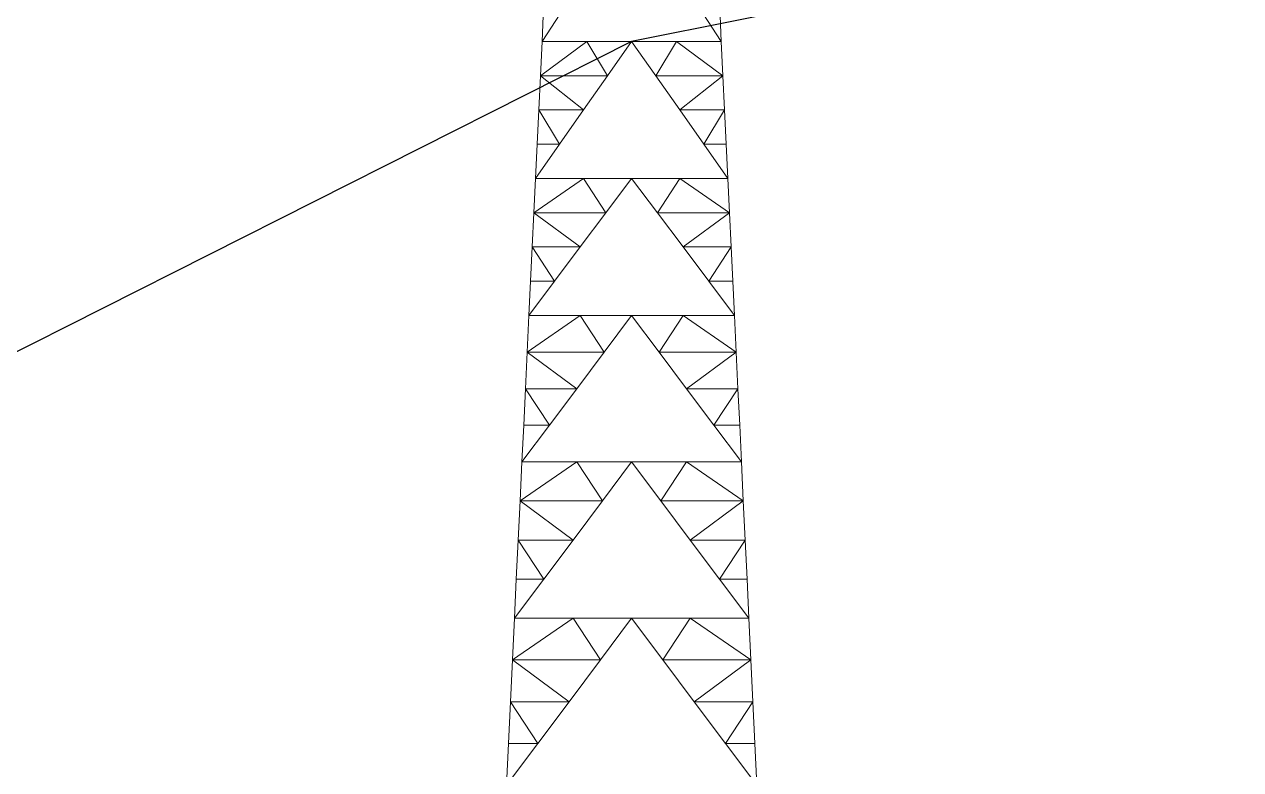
# Model space of a CAD drawing. Header units: millimetres. Extents: x 674 to 5889, y -153 to 3954.
# Drawn here: x 1833.1 to 1879.11, y 1365.78 to 1393.97 of the extents above; entities that cross this region are included whole.
import ezdxf

# ---------------------------------------------------------------- set-up
doc = ezdxf.new("R2010")
doc.units = ezdxf.units.MM
doc.layers.add('Ropes', color=3, linetype='Continuous')
doc.layers.add('Towers', color=1, linetype='Continuous', lineweight=0)

msp = doc.modelspace()

# ---------------------------------------------------------------- linework, layer by layer
at = {"layer": 'Ropes'}
for p, q in [((2010.778, 1424.238), (1856.072, 1393.321)), ((1856.072, 1393.321), (1741.072, 1335.328))]:
    msp.add_line(p, q, dxfattribs=at)
at = {"layer": 'Towers'}
for p, q in [((1852.681, 1393.321), (1852.743, 1394.617)), ((1852.681, 1393.321), (1852.743, 1394.617)), ((1852.681, 1393.321), (1853.527, 1394.615)), ((1852.681, 1393.321), (1853.527, 1394.615)), ((1852.681, 1393.321), (1852.743, 1394.615)), ((1852.681, 1393.321), (1852.743, 1394.615)), ((1859.463, 1393.321), (1858.617, 1394.615)), ((1859.463, 1393.321), (1858.617, 1394.615)), ((1859.463, 1393.321), (1859.401, 1394.617)), ((1859.463, 1393.321), (1859.401, 1394.617)), ((1859.463, 1393.321), (1859.402, 1394.615)), ((1859.463, 1393.321), (1859.402, 1394.615)), ((1854.377, 1393.321), (1852.619, 1392.026)), ((1854.377, 1393.321), (1852.619, 1392.026)), ((1852.619, 1392.026), (1852.681, 1393.321)), ((1852.681, 1393.321), (1852.619, 1392.026)), ((1852.619, 1392.026), (1852.681, 1393.321)), ((1852.619, 1392.026), (1852.681, 1393.321)), ((1852.619, 1392.026), (1852.681, 1393.321)), ((1852.681, 1393.321), (1852.619, 1392.026)), ((1852.619, 1392.026), (1852.681, 1393.321)), ((1852.619, 1392.026), (1852.681, 1393.321)), ((1854.377, 1393.321), (1852.681, 1393.321)), ((1854.377, 1393.321), (1852.681, 1393.321)), ((1853.529, 1393.321), (1852.681, 1393.321)), ((1852.681, 1393.321), (1853.529, 1393.321)), ((1852.681, 1393.321), (1854.377, 1393.321)), ((1852.681, 1393.321), (1854.377, 1393.321)), ((1856.072, 1393.321), (1852.681, 1393.321)), ((1852.681, 1393.321), (1856.072, 1393.321)), ((1854.377, 1393.321), (1852.681, 1393.321)), ((1854.377, 1393.321), (1852.681, 1393.321)), ((1855.225, 1393.321), (1854.377, 1393.321)), ((1854.377, 1393.321), (1855.225, 1393.321)), ((1855.163, 1392.026), (1854.377, 1393.321)), ((1856.072, 1393.321), (1854.377, 1393.321)), ((1855.163, 1392.026), (1854.377, 1393.321)), ((1856.072, 1393.321), (1854.377, 1393.321)), ((1855.163, 1392.026), (1856.072, 1393.321)), ((1855.163, 1392.026), (1856.072, 1393.321)), ((1856.92, 1393.321), (1855.225, 1393.321)), ((1856.92, 1393.321), (1855.225, 1393.321)), ((1859.463, 1393.321), (1856.072, 1393.321)), ((1856.072, 1393.321), (1859.463, 1393.321)), ((1856.982, 1392.026), (1856.072, 1393.321)), ((1856.072, 1393.321), (1857.768, 1393.321)), ((1856.982, 1392.026), (1856.072, 1393.321)), ((1856.072, 1393.321), (1857.768, 1393.321)), ((1857.768, 1393.321), (1856.92, 1393.321)), ((1857.768, 1393.321), (1856.92, 1393.321)), ((1856.982, 1392.026), (1857.768, 1393.321)), ((1856.982, 1392.026), (1857.768, 1393.321)), ((1859.463, 1393.321), (1857.768, 1393.321)), ((1857.768, 1393.321), (1859.463, 1393.321)), ((1859.463, 1393.321), (1857.768, 1393.321)), ((1859.463, 1393.321), (1857.768, 1393.321)), ((1857.768, 1393.321), (1859.525, 1392.026)), ((1857.768, 1393.321), (1859.463, 1393.321)), ((1857.768, 1393.321), (1859.525, 1392.026)), ((1857.768, 1393.321), (1859.463, 1393.321)), ((1859.463, 1393.321), (1858.616, 1393.321)), ((1858.616, 1393.321), (1859.463, 1393.321)), ((1859.525, 1392.026), (1859.463, 1393.321)), ((1859.463, 1393.321), (1859.525, 1392.026)), ((1859.525, 1392.026), (1859.463, 1393.321)), ((1859.525, 1392.026), (1859.463, 1393.321)), ((1859.525, 1392.026), (1859.463, 1393.321)), ((1859.463, 1393.321), (1859.525, 1392.026)), ((1859.525, 1392.026), (1859.463, 1393.321)), ((1859.525, 1392.026), (1859.463, 1393.321)), ((1852.557, 1390.73), (1852.619, 1392.026)), ((1852.619, 1392.026), (1852.557, 1390.73)), ((1852.557, 1390.73), (1852.619, 1392.026)), ((1852.557, 1390.73), (1852.619, 1392.026)), ((1852.619, 1392.026), (1852.557, 1390.73)), ((1852.557, 1390.73), (1852.619, 1392.026)), ((1854.253, 1390.73), (1852.619, 1392.026)), ((1852.619, 1392.026), (1855.163, 1392.026)), ((1854.253, 1390.73), (1852.619, 1392.026)), ((1852.619, 1392.026), (1855.163, 1392.026)), ((1852.619, 1392.026), (1852.619, 1392.026)), ((1852.619, 1392.026), (1852.619, 1392.026)), ((1855.163, 1392.026), (1854.253, 1390.73)), ((1855.163, 1392.026), (1854.253, 1390.73)), ((1856.982, 1392.026), (1857.892, 1390.73)), ((1859.525, 1392.026), (1856.982, 1392.026)), ((1856.982, 1392.026), (1857.892, 1390.73)), ((1859.525, 1392.026), (1856.982, 1392.026)), ((1857.892, 1390.73), (1859.525, 1392.026)), ((1857.892, 1390.73), (1859.525, 1392.026)), ((1859.587, 1390.73), (1859.525, 1392.026)), ((1859.525, 1392.026), (1859.587, 1390.73)), ((1859.525, 1392.026), (1859.525, 1392.026)), ((1859.587, 1390.73), (1859.525, 1392.026)), ((1859.587, 1390.73), (1859.525, 1392.026)), ((1859.525, 1392.026), (1859.587, 1390.73)), ((1859.525, 1392.026), (1859.525, 1392.026)), ((1859.587, 1390.73), (1859.525, 1392.026)), ((1852.495, 1389.435), (1852.557, 1390.73)), ((1852.557, 1390.73), (1852.495, 1389.435)), ((1852.495, 1389.435), (1852.557, 1390.73)), ((1852.495, 1389.435), (1852.557, 1390.73)), ((1852.557, 1390.73), (1852.495, 1389.435)), ((1852.495, 1389.435), (1852.557, 1390.73)), ((1852.557, 1390.73), (1853.343, 1389.435)), ((1854.253, 1390.73), (1852.557, 1390.73)), ((1852.557, 1390.73), (1853.343, 1389.435)), ((1854.253, 1390.73), (1852.557, 1390.73)), ((1853.343, 1389.435), (1854.253, 1390.73)), ((1853.343, 1389.435), (1854.253, 1390.73)), ((1858.802, 1389.435), (1857.892, 1390.73)), ((1857.892, 1390.73), (1859.587, 1390.73)), ((1858.802, 1389.435), (1857.892, 1390.73)), ((1857.892, 1390.73), (1859.587, 1390.73)), ((1859.587, 1390.73), (1858.802, 1389.435)), ((1859.587, 1390.73), (1858.802, 1389.435)), ((1859.649, 1389.435), (1859.587, 1390.73)), ((1859.587, 1390.73), (1859.649, 1389.435)), ((1859.649, 1389.435), (1859.587, 1390.73)), ((1859.649, 1389.435), (1859.587, 1390.73)), ((1859.587, 1390.73), (1859.649, 1389.435)), ((1859.649, 1389.435), (1859.587, 1390.73)), ((1852.433, 1388.139), (1853.343, 1389.435)), ((1852.433, 1388.139), (1853.343, 1389.435)), ((1852.433, 1388.139), (1852.495, 1389.435)), ((1852.433, 1388.139), (1852.495, 1389.435)), ((1852.433, 1388.139), (1852.495, 1389.435)), ((1852.433, 1388.139), (1852.495, 1389.435)), ((1853.343, 1389.435), (1852.495, 1389.435)), ((1853.343, 1389.435), (1852.495, 1389.435)), ((1852.495, 1389.435), (1852.495, 1389.435)), ((1852.495, 1389.435), (1852.495, 1389.435)), ((1859.711, 1388.139), (1858.802, 1389.435)), ((1858.802, 1389.435), (1859.649, 1389.435)), ((1859.711, 1388.139), (1858.802, 1389.435)), ((1858.802, 1389.435), (1859.649, 1389.435)), ((1859.711, 1388.139), (1859.649, 1389.435)), ((1859.649, 1389.435), (1859.649, 1389.435)), ((1859.711, 1388.139), (1859.649, 1389.435)), ((1859.711, 1388.139), (1859.649, 1389.435)), ((1859.649, 1389.435), (1859.649, 1389.435)), ((1859.711, 1388.139), (1859.649, 1389.435)), ((1854.253, 1388.139), (1852.371, 1386.843)), ((1854.253, 1388.139), (1852.371, 1386.843)), ((1852.371, 1386.844), (1852.433, 1388.139)), ((1852.433, 1388.139), (1852.371, 1386.843)), ((1852.371, 1386.844), (1852.433, 1388.139)), ((1852.371, 1386.843), (1852.433, 1388.139)), ((1852.371, 1386.844), (1852.433, 1388.139)), ((1852.433, 1388.139), (1852.371, 1386.843)), ((1852.371, 1386.844), (1852.433, 1388.139)), ((1852.371, 1386.843), (1852.433, 1388.139)), ((1852.433, 1388.139), (1854.253, 1388.139)), ((1854.253, 1388.139), (1852.433, 1388.139)), ((1852.433, 1388.139), (1853.343, 1388.139)), ((1853.343, 1388.139), (1852.433, 1388.139)), ((1852.433, 1388.139), (1854.253, 1388.139)), ((1854.253, 1388.139), (1852.433, 1388.139)), ((1856.072, 1388.139), (1852.433, 1388.139)), ((1852.433, 1388.139), (1856.072, 1388.139)), ((1854.253, 1388.139), (1852.433, 1388.139)), ((1854.253, 1388.139), (1852.433, 1388.139)), ((1854.253, 1388.139), (1855.163, 1388.139)), ((1855.163, 1388.139), (1854.253, 1388.139)), ((1855.101, 1386.844), (1854.253, 1388.139)), ((1856.072, 1388.139), (1854.253, 1388.139)), ((1855.101, 1386.844), (1854.253, 1388.139)), ((1856.072, 1388.139), (1854.253, 1388.139)), ((1855.101, 1386.844), (1856.072, 1388.139)), ((1855.101, 1386.844), (1856.072, 1388.139)), ((1856.982, 1388.139), (1855.163, 1388.139)), ((1856.982, 1388.139), (1855.163, 1388.139)), ((1859.711, 1388.139), (1856.072, 1388.139)), ((1856.072, 1388.139), (1859.711, 1388.139)), ((1857.044, 1386.844), (1856.072, 1388.139)), ((1856.072, 1388.139), (1857.892, 1388.139)), ((1857.044, 1386.844), (1856.072, 1388.139)), ((1856.072, 1388.139), (1857.892, 1388.139)), ((1856.982, 1388.139), (1857.892, 1388.139)), ((1857.892, 1388.139), (1856.982, 1388.139)), ((1857.044, 1386.844), (1857.892, 1388.139)), ((1857.044, 1386.844), (1857.892, 1388.139)), ((1859.711, 1388.139), (1857.892, 1388.139)), ((1857.892, 1388.139), (1859.711, 1388.139)), ((1857.892, 1388.139), (1859.711, 1388.139)), ((1857.892, 1388.139), (1859.711, 1388.139)), ((1857.892, 1388.139), (1859.773, 1386.843)), ((1857.892, 1388.139), (1859.711, 1388.139)), ((1857.892, 1388.139), (1859.773, 1386.843)), ((1857.892, 1388.139), (1859.711, 1388.139)), ((1858.802, 1388.139), (1859.711, 1388.139)), ((1859.711, 1388.139), (1858.802, 1388.139)), ((1859.773, 1386.844), (1859.711, 1388.139)), ((1859.711, 1388.139), (1859.773, 1386.843)), ((1859.773, 1386.844), (1859.711, 1388.139)), ((1859.773, 1386.843), (1859.711, 1388.139)), ((1859.773, 1386.844), (1859.711, 1388.139)), ((1859.711, 1388.139), (1859.773, 1386.843)), ((1859.773, 1386.844), (1859.711, 1388.139)), ((1859.773, 1386.843), (1859.711, 1388.139)), ((1852.309, 1385.548), (1852.371, 1386.844)), ((1852.309, 1385.548), (1852.371, 1386.844)), ((1852.371, 1386.843), (1852.309, 1385.548)), ((1852.309, 1385.548), (1852.371, 1386.843)), ((1852.371, 1386.843), (1852.309, 1385.548)), ((1852.309, 1385.548), (1852.371, 1386.843)), ((1852.371, 1386.843), (1855.101, 1386.844)), ((1852.371, 1386.843), (1855.101, 1386.844)), ((1852.371, 1386.843), (1852.371, 1386.844)), ((1852.371, 1386.843), (1852.371, 1386.844)), ((1852.371, 1386.843), (1854.129, 1385.548)), ((1852.371, 1386.843), (1854.129, 1385.548)), ((1854.129, 1385.548), (1855.101, 1386.844)), ((1854.129, 1385.548), (1855.101, 1386.844)), ((1858.016, 1385.548), (1857.044, 1386.844)), ((1859.773, 1386.843), (1857.044, 1386.844)), ((1858.016, 1385.548), (1857.044, 1386.844)), ((1859.773, 1386.843), (1857.044, 1386.844)), ((1859.773, 1386.843), (1858.016, 1385.548)), ((1859.773, 1386.843), (1858.016, 1385.548)), ((1859.835, 1385.548), (1859.773, 1386.844)), ((1859.773, 1386.843), (1859.773, 1386.844)), ((1859.835, 1385.548), (1859.773, 1386.844)), ((1859.773, 1386.843), (1859.773, 1386.844)), ((1859.773, 1386.843), (1859.835, 1385.548)), ((1859.835, 1385.548), (1859.773, 1386.843)), ((1859.773, 1386.843), (1859.835, 1385.548)), ((1859.835, 1385.548), (1859.773, 1386.843)), ((1852.247, 1384.252), (1852.309, 1385.548)), ((1852.309, 1385.548), (1852.247, 1384.252)), ((1852.247, 1384.252), (1852.309, 1385.548)), ((1852.247, 1384.252), (1852.309, 1385.548)), ((1852.309, 1385.548), (1852.247, 1384.252)), ((1852.247, 1384.252), (1852.309, 1385.548)), ((1852.309, 1385.548), (1853.157, 1384.252)), ((1854.129, 1385.548), (1852.309, 1385.548)), ((1852.309, 1385.548), (1853.157, 1384.252)), ((1854.129, 1385.548), (1852.309, 1385.548)), ((1852.309, 1385.548), (1852.309, 1385.548)), ((1852.309, 1385.548), (1852.309, 1385.548)), ((1853.157, 1384.252), (1854.129, 1385.548)), ((1853.157, 1384.252), (1854.129, 1385.548)), ((1858.987, 1384.252), (1858.016, 1385.548)), ((1858.016, 1385.548), (1859.835, 1385.548)), ((1858.987, 1384.252), (1858.016, 1385.548)), ((1858.016, 1385.548), (1859.835, 1385.548)), ((1859.835, 1385.548), (1858.987, 1384.252)), ((1859.835, 1385.548), (1858.987, 1384.252)), ((1859.897, 1384.252), (1859.835, 1385.548)), ((1859.835, 1385.548), (1859.897, 1384.252)), ((1859.835, 1385.548), (1859.835, 1385.548)), ((1859.897, 1384.252), (1859.835, 1385.548)), ((1859.897, 1384.252), (1859.835, 1385.548)), ((1859.835, 1385.548), (1859.897, 1384.252)), ((1859.835, 1385.548), (1859.835, 1385.548)), ((1859.897, 1384.252), (1859.835, 1385.548)), ((1852.185, 1382.957), (1853.157, 1384.252)), ((1852.185, 1382.957), (1853.157, 1384.252)), ((1852.185, 1382.957), (1852.247, 1384.252)), ((1852.185, 1382.957), (1852.247, 1384.252)), ((1852.185, 1382.957), (1852.247, 1384.252)), ((1852.185, 1382.957), (1852.247, 1384.252)), ((1853.157, 1384.252), (1852.247, 1384.252)), ((1853.157, 1384.252), (1852.247, 1384.252)), ((1852.247, 1384.252), (1852.247, 1384.252)), ((1852.247, 1384.252), (1852.247, 1384.252)), ((1859.959, 1382.957), (1858.987, 1384.252)), ((1858.987, 1384.252), (1859.897, 1384.252)), ((1859.959, 1382.957), (1858.987, 1384.252)), ((1858.987, 1384.252), (1859.897, 1384.252)), ((1859.959, 1382.957), (1859.897, 1384.252)), ((1859.897, 1384.252), (1859.897, 1384.252)), ((1859.959, 1382.957), (1859.897, 1384.252)), ((1859.959, 1382.957), (1859.897, 1384.252)), ((1859.897, 1384.252), (1859.897, 1384.252)), ((1859.959, 1382.957), (1859.897, 1384.252)), ((1854.129, 1382.957), (1852.119, 1381.573)), ((1854.129, 1382.957), (1852.119, 1381.573)), ((1852.119, 1381.573), (1852.185, 1382.957)), ((1852.185, 1382.957), (1852.119, 1381.573)), ((1852.119, 1381.573), (1852.185, 1382.957)), ((1852.119, 1381.573), (1852.185, 1382.957)), ((1852.119, 1381.573), (1852.185, 1382.957)), ((1852.185, 1382.957), (1852.119, 1381.573)), ((1852.119, 1381.573), (1852.185, 1382.957)), ((1852.119, 1381.573), (1852.185, 1382.957)), ((1852.185, 1382.957), (1854.129, 1382.957)), ((1854.129, 1382.957), (1852.185, 1382.957)), ((1852.185, 1382.957), (1853.157, 1382.957)), ((1853.157, 1382.957), (1852.185, 1382.957)), ((1852.185, 1382.957), (1854.129, 1382.957)), ((1854.129, 1382.957), (1852.185, 1382.957)), ((1856.072, 1382.957), (1852.185, 1382.957)), ((1852.185, 1382.957), (1856.072, 1382.957)), ((1854.129, 1382.957), (1852.185, 1382.957)), ((1854.129, 1382.957), (1852.185, 1382.957)), ((1854.129, 1382.957), (1855.101, 1382.957)), ((1855.101, 1382.957), (1854.129, 1382.957)), ((1855.035, 1381.573), (1854.129, 1382.957)), ((1856.072, 1382.957), (1854.129, 1382.957)), ((1855.035, 1381.573), (1854.129, 1382.957)), ((1856.072, 1382.957), (1854.129, 1382.957)), ((1855.035, 1381.573), (1856.072, 1382.957)), ((1855.035, 1381.573), (1856.072, 1382.957)), ((1857.044, 1382.957), (1855.101, 1382.957)), ((1857.044, 1382.957), (1855.101, 1382.957)), ((1859.959, 1382.957), (1856.072, 1382.957)), ((1856.072, 1382.957), (1859.959, 1382.957)), ((1857.11, 1381.573), (1856.072, 1382.957)), ((1856.072, 1382.957), (1858.016, 1382.957)), ((1857.11, 1381.573), (1856.072, 1382.957)), ((1856.072, 1382.957), (1858.016, 1382.957)), ((1857.044, 1382.957), (1858.016, 1382.957)), ((1858.016, 1382.957), (1857.044, 1382.957)), ((1857.11, 1381.573), (1858.016, 1382.957)), ((1857.11, 1381.573), (1858.016, 1382.957)), ((1859.959, 1382.957), (1858.016, 1382.957)), ((1858.016, 1382.957), (1859.959, 1382.957)), ((1858.016, 1382.957), (1859.959, 1382.957)), ((1858.016, 1382.957), (1859.959, 1382.957)), ((1858.016, 1382.957), (1860.025, 1381.573)), ((1858.016, 1382.957), (1859.959, 1382.957)), ((1858.016, 1382.957), (1860.025, 1381.573)), ((1858.016, 1382.957), (1859.959, 1382.957)), ((1858.987, 1382.957), (1859.959, 1382.957)), ((1859.959, 1382.957), (1858.987, 1382.957)), ((1860.025, 1381.573), (1859.959, 1382.957)), ((1859.959, 1382.957), (1860.025, 1381.573)), ((1860.025, 1381.573), (1859.959, 1382.957)), ((1860.025, 1381.573), (1859.959, 1382.957)), ((1860.025, 1381.573), (1859.959, 1382.957)), ((1859.959, 1382.957), (1860.025, 1381.573)), ((1860.025, 1381.573), (1859.959, 1382.957)), ((1860.025, 1381.573), (1859.959, 1382.957)), ((1852.053, 1380.189), (1852.119, 1381.573)), ((1852.119, 1381.573), (1852.053, 1380.189)), ((1852.053, 1380.189), (1852.119, 1381.573)), ((1852.053, 1380.189), (1852.119, 1381.573)), ((1852.119, 1381.573), (1852.053, 1380.189)), ((1852.053, 1380.189), (1852.119, 1381.573)), ((1852.119, 1381.573), (1853.996, 1380.189)), ((1852.119, 1381.573), (1855.035, 1381.573)), ((1852.119, 1381.573), (1853.996, 1380.189)), ((1852.119, 1381.573), (1855.035, 1381.573)), ((1852.119, 1381.573), (1852.119, 1381.573)), ((1852.119, 1381.573), (1852.119, 1381.573)), ((1853.996, 1380.189), (1855.035, 1381.573)), ((1853.996, 1380.189), (1855.035, 1381.573)), ((1858.148, 1380.189), (1857.11, 1381.573)), ((1860.025, 1381.573), (1857.11, 1381.573)), ((1858.148, 1380.189), (1857.11, 1381.573)), ((1860.025, 1381.573), (1857.11, 1381.573)), ((1860.025, 1381.573), (1858.148, 1380.189)), ((1860.025, 1381.573), (1858.148, 1380.189)), ((1860.092, 1380.189), (1860.025, 1381.573)), ((1860.025, 1381.573), (1860.092, 1380.189)), ((1860.025, 1381.573), (1860.025, 1381.573)), ((1860.092, 1380.189), (1860.025, 1381.573)), ((1860.092, 1380.189), (1860.025, 1381.573)), ((1860.025, 1381.573), (1860.092, 1380.189)), ((1860.025, 1381.573), (1860.025, 1381.573)), ((1860.092, 1380.189), (1860.025, 1381.573)), ((1851.987, 1378.805), (1852.053, 1380.189)), ((1852.053, 1380.189), (1851.987, 1378.805)), ((1851.987, 1378.805), (1852.053, 1380.189)), ((1851.987, 1378.805), (1852.053, 1380.189)), ((1852.053, 1380.189), (1851.987, 1378.805)), ((1851.987, 1378.805), (1852.053, 1380.189)), ((1852.053, 1380.189), (1852.959, 1378.805)), ((1853.996, 1380.189), (1852.053, 1380.189)), ((1852.053, 1380.189), (1852.959, 1378.805)), ((1853.996, 1380.189), (1852.053, 1380.189)), ((1852.053, 1380.189), (1852.053, 1380.189)), ((1852.053, 1380.189), (1852.053, 1380.189)), ((1852.959, 1378.805), (1853.996, 1380.189)), ((1852.959, 1378.805), (1853.996, 1380.189)), ((1859.186, 1378.805), (1858.148, 1380.189)), ((1858.148, 1380.189), (1860.092, 1380.189)), ((1859.186, 1378.805), (1858.148, 1380.189)), ((1858.148, 1380.189), (1860.092, 1380.189)), ((1860.092, 1380.189), (1859.186, 1378.805)), ((1860.092, 1380.189), (1859.186, 1378.805)), ((1860.158, 1378.805), (1860.092, 1380.189)), ((1860.092, 1380.189), (1860.158, 1378.805)), ((1860.092, 1380.189), (1860.092, 1380.189)), ((1860.158, 1378.805), (1860.092, 1380.189)), ((1860.158, 1378.805), (1860.092, 1380.189)), ((1860.092, 1380.189), (1860.158, 1378.805)), ((1860.092, 1380.189), (1860.092, 1380.189)), ((1860.158, 1378.805), (1860.092, 1380.189)), ((1851.921, 1377.421), (1852.959, 1378.805)), ((1851.921, 1377.421), (1852.959, 1378.805)), ((1851.921, 1377.421), (1851.987, 1378.805)), ((1851.921, 1377.421), (1851.987, 1378.805)), ((1851.921, 1377.421), (1851.987, 1378.805)), ((1851.921, 1377.421), (1851.987, 1378.805)), ((1852.959, 1378.805), (1851.987, 1378.805)), ((1852.959, 1378.805), (1851.987, 1378.805)), ((1851.987, 1378.805), (1851.987, 1378.805)), ((1851.987, 1378.805), (1851.987, 1378.805)), ((1860.224, 1377.421), (1859.186, 1378.805)), ((1859.186, 1378.805), (1860.158, 1378.805)), ((1860.224, 1377.421), (1859.186, 1378.805)), ((1859.186, 1378.805), (1860.158, 1378.805)), ((1860.224, 1377.421), (1860.158, 1378.805)), ((1860.158, 1378.805), (1860.158, 1378.805)), ((1860.224, 1377.421), (1860.158, 1378.805)), ((1860.224, 1377.421), (1860.158, 1378.805)), ((1860.158, 1378.805), (1860.158, 1378.805)), ((1860.224, 1377.421), (1860.158, 1378.805)), ((1853.997, 1377.421), (1851.85, 1375.943)), ((1853.997, 1377.421), (1851.85, 1375.943)), ((1851.85, 1375.944), (1851.921, 1377.421)), ((1851.921, 1377.421), (1851.85, 1375.943)), ((1851.85, 1375.944), (1851.921, 1377.421)), ((1851.85, 1375.943), (1851.921, 1377.421)), ((1851.85, 1375.944), (1851.921, 1377.421)), ((1851.921, 1377.421), (1851.85, 1375.943)), ((1851.85, 1375.944), (1851.921, 1377.421)), ((1851.85, 1375.943), (1851.921, 1377.421)), ((1851.921, 1377.421), (1853.997, 1377.421)), ((1853.997, 1377.421), (1851.921, 1377.421)), ((1851.921, 1377.421), (1852.959, 1377.421)), ((1852.959, 1377.421), (1851.921, 1377.421)), ((1851.921, 1377.421), (1853.997, 1377.421)), ((1853.997, 1377.421), (1851.921, 1377.421)), ((1856.072, 1377.421), (1851.921, 1377.421)), ((1851.921, 1377.421), (1856.072, 1377.421)), ((1853.997, 1377.421), (1851.921, 1377.421)), ((1853.997, 1377.421), (1851.921, 1377.421)), ((1853.997, 1377.421), (1855.034, 1377.421)), ((1855.034, 1377.421), (1853.997, 1377.421)), ((1854.964, 1375.944), (1853.997, 1377.421)), ((1856.072, 1377.421), (1853.997, 1377.421)), ((1854.964, 1375.944), (1853.997, 1377.421)), ((1856.072, 1377.421), (1853.997, 1377.421)), ((1854.964, 1375.944), (1856.072, 1377.421)), ((1854.964, 1375.944), (1856.072, 1377.421)), ((1857.11, 1377.421), (1855.034, 1377.421)), ((1857.11, 1377.421), (1855.034, 1377.421)), ((1860.224, 1377.421), (1856.072, 1377.421)), ((1856.072, 1377.421), (1860.224, 1377.421)), ((1857.18, 1375.944), (1856.072, 1377.421)), ((1856.072, 1377.421), (1858.148, 1377.421)), ((1857.18, 1375.944), (1856.072, 1377.421)), ((1856.072, 1377.421), (1858.148, 1377.421)), ((1857.11, 1377.421), (1858.148, 1377.421)), ((1858.148, 1377.421), (1857.11, 1377.421)), ((1857.18, 1375.944), (1858.148, 1377.421)), ((1857.18, 1375.944), (1858.148, 1377.421)), ((1860.224, 1377.421), (1858.148, 1377.421)), ((1858.148, 1377.421), (1860.224, 1377.421)), ((1858.148, 1377.421), (1860.224, 1377.421)), ((1858.148, 1377.421), (1860.224, 1377.421)), ((1858.148, 1377.421), (1860.295, 1375.943)), ((1858.148, 1377.421), (1860.224, 1377.421)), ((1858.148, 1377.421), (1860.295, 1375.943)), ((1858.148, 1377.421), (1860.224, 1377.421)), ((1859.186, 1377.421), (1860.224, 1377.421)), ((1860.224, 1377.421), (1859.186, 1377.421)), ((1860.295, 1375.944), (1860.224, 1377.421)), ((1860.224, 1377.421), (1860.295, 1375.943)), ((1860.295, 1375.944), (1860.224, 1377.421)), ((1860.295, 1375.943), (1860.224, 1377.421)), ((1860.295, 1375.944), (1860.224, 1377.421)), ((1860.224, 1377.421), (1860.295, 1375.943)), ((1860.295, 1375.944), (1860.224, 1377.421)), ((1860.295, 1375.943), (1860.224, 1377.421)), ((1851.779, 1374.465), (1851.85, 1375.944)), ((1851.779, 1374.465), (1851.85, 1375.944)), ((1851.85, 1375.943), (1851.779, 1374.465)), ((1851.779, 1374.465), (1851.85, 1375.943)), ((1851.85, 1375.943), (1851.779, 1374.465)), ((1851.779, 1374.465), (1851.85, 1375.943)), ((1851.85, 1375.943), (1854.964, 1375.944)), ((1851.85, 1375.943), (1854.964, 1375.944)), ((1851.85, 1375.943), (1851.85, 1375.944)), ((1851.85, 1375.943), (1851.85, 1375.944)), ((1851.85, 1375.943), (1853.855, 1374.465)), ((1851.85, 1375.943), (1853.855, 1374.465)), ((1853.855, 1374.465), (1854.964, 1375.944)), ((1853.855, 1374.465), (1854.964, 1375.944)), ((1858.29, 1374.465), (1857.18, 1375.944)), ((1860.295, 1375.943), (1857.18, 1375.944)), ((1858.29, 1374.465), (1857.18, 1375.944)), ((1860.295, 1375.943), (1857.18, 1375.944)), ((1860.295, 1375.943), (1858.29, 1374.465)), ((1860.295, 1375.943), (1858.29, 1374.465)), ((1860.365, 1374.465), (1860.295, 1375.944)), ((1860.295, 1375.943), (1860.295, 1375.944)), ((1860.365, 1374.465), (1860.295, 1375.944)), ((1860.295, 1375.943), (1860.295, 1375.944)), ((1860.295, 1375.943), (1860.365, 1374.465)), ((1860.365, 1374.465), (1860.295, 1375.943)), ((1860.295, 1375.943), (1860.365, 1374.465)), ((1860.365, 1374.465), (1860.295, 1375.943)), ((1851.709, 1372.987), (1851.779, 1374.465)), ((1851.779, 1374.465), (1851.709, 1372.987)), ((1851.709, 1372.987), (1851.779, 1374.465)), ((1851.709, 1372.987), (1851.779, 1374.465)), ((1851.779, 1374.465), (1851.709, 1372.987)), ((1851.709, 1372.987), (1851.779, 1374.465)), ((1851.779, 1374.465), (1852.747, 1372.987)), ((1853.855, 1374.465), (1851.779, 1374.465)), ((1851.779, 1374.465), (1852.747, 1372.987)), ((1853.855, 1374.465), (1851.779, 1374.465)), ((1851.779, 1374.465), (1851.779, 1374.465)), ((1851.779, 1374.465), (1851.779, 1374.465)), ((1852.747, 1372.987), (1853.855, 1374.465)), ((1852.747, 1372.987), (1853.855, 1374.465)), ((1859.398, 1372.987), (1858.29, 1374.465)), ((1858.29, 1374.465), (1860.365, 1374.465)), ((1859.398, 1372.987), (1858.29, 1374.465)), ((1858.29, 1374.465), (1860.365, 1374.465)), ((1860.365, 1374.465), (1859.398, 1372.987)), ((1860.365, 1374.465), (1859.398, 1372.987)), ((1860.436, 1372.987), (1860.365, 1374.465)), ((1860.365, 1374.465), (1860.436, 1372.987)), ((1860.365, 1374.465), (1860.365, 1374.465)), ((1860.436, 1372.987), (1860.365, 1374.465)), ((1860.436, 1372.987), (1860.365, 1374.465)), ((1860.365, 1374.465), (1860.436, 1372.987)), ((1860.365, 1374.465), (1860.365, 1374.465)), ((1860.436, 1372.987), (1860.365, 1374.465)), ((1851.638, 1371.509), (1852.747, 1372.987)), ((1851.638, 1371.509), (1852.747, 1372.987)), ((1851.638, 1371.509), (1851.709, 1372.987)), ((1851.638, 1371.509), (1851.709, 1372.987)), ((1851.638, 1371.509), (1851.709, 1372.987)), ((1851.638, 1371.509), (1851.709, 1372.987)), ((1852.747, 1372.987), (1851.709, 1372.987)), ((1852.747, 1372.987), (1851.709, 1372.987)), ((1851.709, 1372.987), (1851.709, 1372.987)), ((1851.709, 1372.987), (1851.709, 1372.987)), ((1860.507, 1371.509), (1859.398, 1372.987)), ((1859.398, 1372.987), (1860.436, 1372.987)), ((1860.507, 1371.509), (1859.398, 1372.987)), ((1859.398, 1372.987), (1860.436, 1372.987)), ((1860.507, 1371.509), (1860.436, 1372.987)), ((1860.436, 1372.987), (1860.436, 1372.987)), ((1860.507, 1371.509), (1860.436, 1372.987)), ((1860.507, 1371.509), (1860.436, 1372.987)), ((1860.436, 1372.987), (1860.436, 1372.987)), ((1860.507, 1371.509), (1860.436, 1372.987)), ((1853.855, 1371.509), (1851.562, 1369.93)), ((1853.855, 1371.509), (1851.562, 1369.93)), ((1851.562, 1369.931), (1851.638, 1371.509)), ((1851.638, 1371.509), (1851.562, 1369.93)), ((1851.562, 1369.931), (1851.638, 1371.509)), ((1851.562, 1369.93), (1851.638, 1371.509)), ((1851.562, 1369.931), (1851.638, 1371.509)), ((1851.638, 1371.509), (1851.562, 1369.93)), ((1851.562, 1369.931), (1851.638, 1371.509)), ((1851.562, 1369.93), (1851.638, 1371.509)), ((1851.638, 1371.509), (1853.855, 1371.509)), ((1853.855, 1371.509), (1851.638, 1371.509)), ((1851.638, 1371.509), (1852.747, 1371.509)), ((1852.747, 1371.509), (1851.638, 1371.509)), ((1851.638, 1371.509), (1853.855, 1371.509)), ((1853.855, 1371.509), (1851.638, 1371.509)), ((1856.072, 1371.509), (1851.638, 1371.509)), ((1851.638, 1371.509), (1856.072, 1371.509)), ((1853.855, 1371.509), (1851.638, 1371.509)), ((1853.855, 1371.509), (1851.638, 1371.509)), ((1853.855, 1371.509), (1854.964, 1371.509)), ((1854.964, 1371.509), (1853.855, 1371.509)), ((1854.889, 1369.931), (1853.855, 1371.509)), ((1856.072, 1371.509), (1853.855, 1371.509)), ((1854.889, 1369.931), (1853.855, 1371.509)), ((1856.072, 1371.509), (1853.855, 1371.509)), ((1854.889, 1369.931), (1856.072, 1371.509)), ((1854.889, 1369.931), (1856.072, 1371.509)), ((1857.181, 1371.509), (1854.964, 1371.509)), ((1857.181, 1371.509), (1854.964, 1371.509)), ((1860.507, 1371.509), (1856.072, 1371.509)), ((1856.072, 1371.509), (1860.507, 1371.509)), ((1857.256, 1369.931), (1856.072, 1371.509)), ((1856.072, 1371.509), (1858.289, 1371.509)), ((1857.256, 1369.931), (1856.072, 1371.509)), ((1856.072, 1371.509), (1858.289, 1371.509)), ((1857.181, 1371.509), (1858.289, 1371.509)), ((1858.289, 1371.509), (1857.181, 1371.509)), ((1857.256, 1369.931), (1858.289, 1371.509)), ((1857.256, 1369.931), (1858.289, 1371.509)), ((1860.507, 1371.509), (1858.289, 1371.509)), ((1858.289, 1371.509), (1860.507, 1371.509)), ((1858.289, 1371.509), (1860.507, 1371.509)), ((1858.289, 1371.509), (1860.507, 1371.509)), ((1858.289, 1371.509), (1860.582, 1369.93)), ((1858.289, 1371.509), (1860.507, 1371.509)), ((1858.289, 1371.509), (1860.582, 1369.93)), ((1858.289, 1371.509), (1860.507, 1371.509)), ((1859.398, 1371.509), (1860.507, 1371.509)), ((1860.507, 1371.509), (1859.398, 1371.509)), ((1860.582, 1369.931), (1860.507, 1371.509)), ((1860.507, 1371.509), (1860.582, 1369.93)), ((1860.582, 1369.931), (1860.507, 1371.509)), ((1860.582, 1369.93), (1860.507, 1371.509)), ((1860.582, 1369.931), (1860.507, 1371.509)), ((1860.507, 1371.509), (1860.582, 1369.93)), ((1860.582, 1369.931), (1860.507, 1371.509)), ((1860.582, 1369.93), (1860.507, 1371.509)), ((1851.487, 1368.351), (1851.562, 1369.931)), ((1851.487, 1368.351), (1851.562, 1369.931)), ((1851.562, 1369.93), (1851.487, 1368.351)), ((1851.487, 1368.351), (1851.562, 1369.93)), ((1851.562, 1369.93), (1851.487, 1368.351)), ((1851.487, 1368.351), (1851.562, 1369.93)), ((1851.562, 1369.93), (1854.889, 1369.931)), ((1851.562, 1369.93), (1854.889, 1369.931)), ((1851.562, 1369.93), (1851.562, 1369.931)), ((1851.562, 1369.93), (1851.562, 1369.931)), ((1851.562, 1369.93), (1853.704, 1368.351)), ((1851.562, 1369.93), (1853.704, 1368.351)), ((1853.704, 1368.351), (1854.889, 1369.931)), ((1853.704, 1368.351), (1854.889, 1369.931)), ((1858.441, 1368.351), (1857.256, 1369.931)), ((1860.582, 1369.93), (1857.256, 1369.931)), ((1858.441, 1368.351), (1857.256, 1369.931)), ((1860.582, 1369.93), (1857.256, 1369.931)), ((1860.582, 1369.93), (1858.441, 1368.351)), ((1860.582, 1369.93), (1858.441, 1368.351)), ((1860.658, 1368.351), (1860.582, 1369.931)), ((1860.582, 1369.93), (1860.582, 1369.931)), ((1860.658, 1368.351), (1860.582, 1369.931)), ((1860.582, 1369.93), (1860.582, 1369.931)), ((1860.582, 1369.93), (1860.658, 1368.351)), ((1860.658, 1368.351), (1860.582, 1369.93)), ((1860.582, 1369.93), (1860.658, 1368.351)), ((1860.658, 1368.351), (1860.582, 1369.93)), ((1851.411, 1366.772), (1851.487, 1368.351)), ((1851.487, 1368.351), (1851.411, 1366.772)), ((1851.411, 1366.772), (1851.487, 1368.351)), ((1851.411, 1366.772), (1851.487, 1368.351)), ((1851.487, 1368.351), (1851.411, 1366.772)), ((1851.411, 1366.772), (1851.487, 1368.351)), ((1851.487, 1368.351), (1852.52, 1366.772)), ((1853.704, 1368.351), (1851.487, 1368.351)), ((1851.487, 1368.351), (1852.52, 1366.772)), ((1853.704, 1368.351), (1851.487, 1368.351)), ((1851.487, 1368.351), (1851.487, 1368.351)), ((1851.487, 1368.351), (1851.487, 1368.351)), ((1852.52, 1366.772), (1853.704, 1368.351)), ((1852.52, 1366.772), (1853.704, 1368.351)), ((1859.625, 1366.772), (1858.441, 1368.351)), ((1858.441, 1368.351), (1860.658, 1368.351)), ((1859.625, 1366.772), (1858.441, 1368.351)), ((1858.441, 1368.351), (1860.658, 1368.351)), ((1860.658, 1368.351), (1859.625, 1366.772)), ((1860.658, 1368.351), (1859.625, 1366.772)), ((1860.733, 1366.772), (1860.658, 1368.351)), ((1860.658, 1368.351), (1860.733, 1366.772)), ((1860.658, 1368.351), (1860.658, 1368.351)), ((1860.733, 1366.772), (1860.658, 1368.351)), ((1860.733, 1366.772), (1860.658, 1368.351)), ((1860.658, 1368.351), (1860.733, 1366.772)), ((1860.658, 1368.351), (1860.658, 1368.351)), ((1860.733, 1366.772), (1860.658, 1368.351)), ((1851.336, 1365.193), (1852.52, 1366.772)), ((1851.336, 1365.193), (1852.52, 1366.772)), ((1851.336, 1365.193), (1851.411, 1366.772)), ((1851.336, 1365.193), (1851.411, 1366.772)), ((1851.336, 1365.193), (1851.411, 1366.772)), ((1851.336, 1365.193), (1851.411, 1366.772)), ((1852.52, 1366.772), (1851.411, 1366.772)), ((1852.52, 1366.772), (1851.411, 1366.772)), ((1851.411, 1366.772), (1851.411, 1366.772)), ((1851.411, 1366.772), (1851.411, 1366.772)), ((1860.809, 1365.193), (1859.625, 1366.772)), ((1859.625, 1366.772), (1860.733, 1366.772)), ((1860.809, 1365.193), (1859.625, 1366.772)), ((1859.625, 1366.772), (1860.733, 1366.772)), ((1860.809, 1365.193), (1860.733, 1366.772)), ((1860.733, 1366.772), (1860.733, 1366.772)), ((1860.809, 1365.193), (1860.733, 1366.772)), ((1860.809, 1365.193), (1860.733, 1366.772)), ((1860.733, 1366.772), (1860.733, 1366.772)), ((1860.809, 1365.193), (1860.733, 1366.772))]:
    msp.add_line(p, q, dxfattribs=at)

doc.saveas('drawing.dxf')
